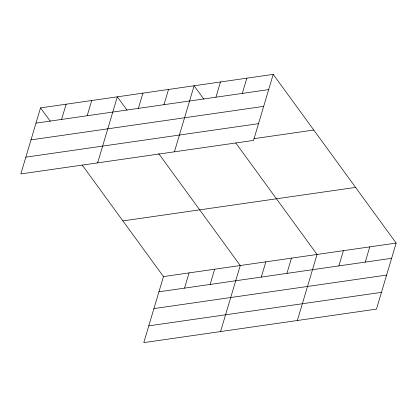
<?xml version="1.0" encoding="UTF-8"?>
<svg xmlns="http://www.w3.org/2000/svg" width="417" height="417" viewBox="0 0 417 417"><rect width="100%" height="100%" fill="white"/><g stroke="black" fill="none" stroke-linecap="round" stroke-linejoin="round"><path stroke-width="0.63" d="M40.538 107.888L20.85 173.925L253.526 140.42L273.213 74.377L40.538 107.888L50.306 121.29M61.591 119.434L66.131 104.198M87.184 115.744L91.724 100.513M97.635 162.87L117.323 96.827L127.086 110.229M138.376 108.373L142.916 93.142M163.97 104.688L168.51 89.457M174.415 151.809L194.103 85.772L203.871 99.173M215.933 97.203L220.473 81.972M82.238 165.106L163.474 276.58L143.787 342.623L376.462 309.112L396.15 243.075L273.213 74.377M242.303 93.408L246.843 78.177M184.528 288.126L189.068 272.895M210.121 284.441L214.661 269.21M220.567 331.567L240.255 265.525L158.642 153.529M261.313 277.07L265.853 261.84M286.906 273.385L291.447 258.154M297.352 320.506L317.04 254.469L235.803 142.989M338.87 265.9L343.41 250.669M365.24 262.1L369.78 246.869M35.998 123.119L268.673 89.608M30.999 139.883L263.674 106.377M25.849 157.162L258.524 123.651M253.969 138.663L313.782 130.047M122.906 220.911L355.581 187.405M163.474 276.58L396.15 243.075M158.934 291.817L391.61 258.305M153.936 308.58L386.611 275.074M148.786 325.854L381.461 292.348"/></g></svg>
